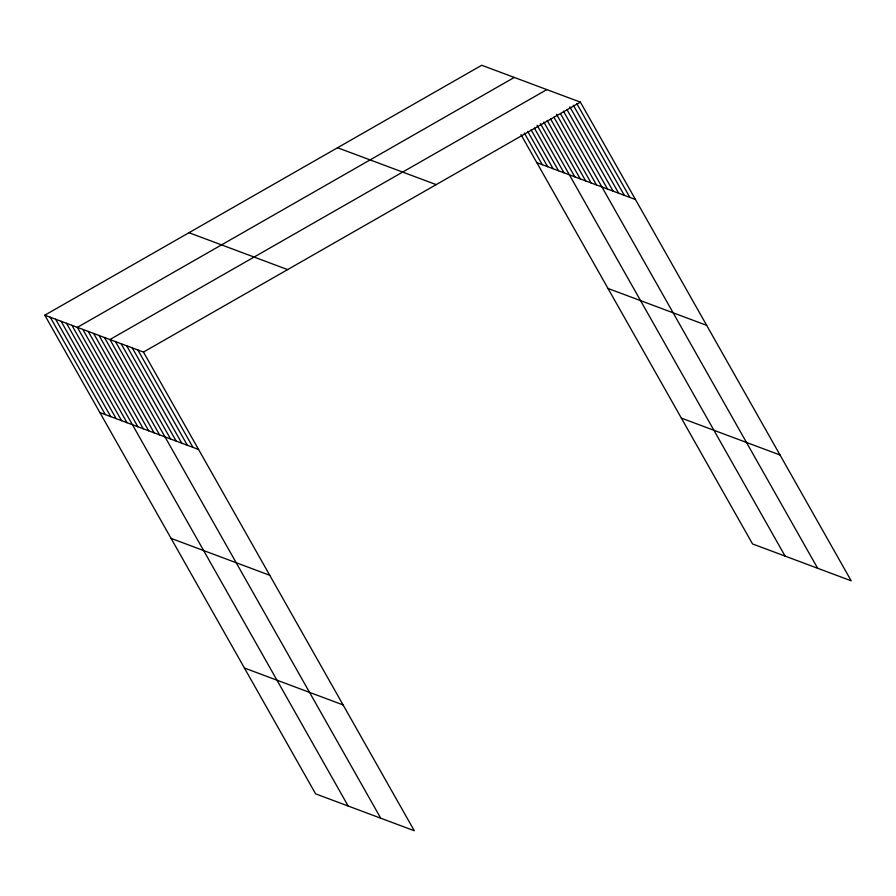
<?xml version="1.0" encoding="UTF-8"?>
<svg xmlns="http://www.w3.org/2000/svg" width="896" height="896" viewBox="0 0 896 896"><rect width="100%" height="100%" fill="white"/><g stroke="black" fill="none" stroke-linecap="round" stroke-linejoin="round"><path stroke-width="1.34" d="M44.8 315.19L143.461 352.072L414.277 830.738L315.616 793.856L44.8 315.19L481.723 65.262L580.384 102.144L851.2 580.81L752.539 543.928L520.979 134.635M514.282 77.437L77.358 327.365L348.174 806.03M546.84 89.6L109.917 339.539L380.733 818.205M143.461 352.072L580.384 102.144M536.816 162.635L635.477 199.517M337.546 147.739L436.195 184.621M608.003 288.456L706.664 325.349M188.989 232.714L287.638 269.595M681.352 418.096L780.013 454.989M99.893 412.563L198.542 449.445M171.08 538.384L269.741 575.277M244.429 668.024L343.078 704.917M576.856 103.701L629.888 197.422M573.339 105.269L624.299 195.339M569.811 106.826L618.699 193.245M566.978 109.603L613.11 191.162M563.45 111.171L607.522 189.067M560.616 113.949L817.656 568.266M556.562 114.352L596.501 184.946M553.896 117.197L591.08 182.918M550.536 118.81L585.659 180.891M547.176 120.434L580.227 178.864M543.816 122.058L574.806 176.837M540.456 123.682L785.098 556.091M537.096 125.306L563.954 172.771M534.419 128.15L558.522 170.744M531.059 129.763L553.101 168.717M527.699 131.387L547.669 166.69M524.339 133.011L542.248 164.662M137.861 349.989L192.954 447.362M132.272 347.894L187.365 445.267M126.683 345.8L181.776 443.173M121.094 343.717L176.187 441.09M115.506 341.622L170.598 438.995M104.485 337.501L159.578 434.874M99.064 335.474L154.146 432.846M93.632 333.446L148.725 430.819M88.211 331.419L143.304 428.792M82.779 329.392L137.872 426.765M71.926 325.338L127.019 422.71M66.506 323.299L121.598 420.672M61.074 321.272L116.166 418.645M55.653 319.245L110.746 416.618M50.221 317.218L105.314 414.59"/></g></svg>
